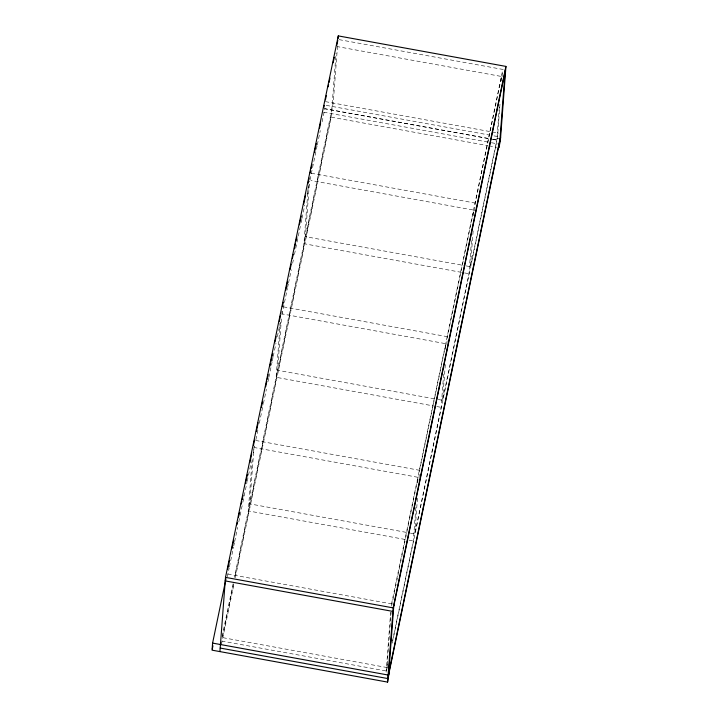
<?xml version="1.0" encoding="UTF-8"?>
<svg xmlns="http://www.w3.org/2000/svg" width="718" height="718" viewBox="0 0 718 718"><rect width="100%" height="100%" fill="white"/><g stroke="black" fill="none" stroke-linecap="round" stroke-linejoin="round"><path stroke-width="0.54" stroke-dasharray="3.59 2.69" d="M252.135 459.574L248.275 510.911L407.824 539.945M254.1 445.851L249.738 503.883L409.287 532.909M280.217 322.615L276.107 377.3L435.655 406.334M281.429 318.936L277.57 370.273L437.118 399.298M281.851 313.353L282.012 311.118M308.21 186.77L303.929 243.689L463.478 272.723M309.341 184.203L305.401 236.662L464.941 265.687M235.316 577.676L331.231 117.151L331.492 113.615L234.894 577.434M331.761 110.078L336.042 53.159M337.505 46.131L333.224 103.051L234.409 577.478M390.646 612.257L386.096 672.802L387.693 665.128M223.011 637.692L386.957 667.525L391.157 611.718M391.579 606.136L418.109 477.326L254.163 447.502M415.839 507.464L413.326 540.941L392.19 642.422M417.688 482.909L418.109 477.326M417.472 498.193L414.789 533.914L441.157 407.33L443.67 373.854M418.989 478.107L419.572 470.299L445.932 343.716L281.986 313.892M445.519 349.298L445.932 343.716M445.304 364.591L442.62 400.303L468.98 273.72L471.582 239.121M446.811 344.496L447.404 336.688L473.763 210.105L310.921 180.478M473.341 215.687L473.763 210.105M473.135 230.981L470.443 266.692L496.811 140.109L499.414 105.51M474.643 210.886L475.226 203.077L501.595 76.494L337.648 46.67M501.254 80.963L501.595 76.494M392.27 643.175L497.412 138.359L500.141 102.037M502.044 76.718L502.456 71.217L391.148 605.66M227.355 576.725L229.177 567.956M229.41 566.861L233.521 547.134M233.745 546.03L234.427 542.745M234.66 541.65L237.622 527.398M238.771 521.923L239.911 516.439M240.135 515.345L242.648 503.282M242.872 502.187L246.983 482.46M247.216 481.365L251.094 462.733M253.149 452.87L254.522 446.291M255.886 439.712L257.941 429.849M259.315 423.27L263.192 404.638M263.425 403.543L266.387 389.291M267.993 381.617L268.676 378.332M268.9 377.237L271.189 366.27M271.413 365.175L272.095 361.89M272.328 360.795L273.011 357.501M273.244 356.406L275.981 343.258M277.345 336.679L280.316 322.427M281.914 314.753L287.397 288.448M287.622 287.353L288.304 284.068M288.537 282.973L291.275 269.815M292.648 263.237L293.33 259.952M294.47 254.468L300.86 223.783M301.093 222.688L301.775 219.394M302.009 218.299L304.746 205.142M307.026 194.183L309.763 181.035M309.996 179.94L316.162 150.34M316.387 149.245L317.069 145.96M317.302 144.857L320.273 130.613M322.095 121.845L324.832 108.687L491.588 139.032M222.14 636.399L233.278 582.935M222.562 636.642L233.521 584.012M221.377 644.558L233.942 584.255M386.957 667.525L387.639 664.249M339.111 39.634L503.471 69.538M325.371 101.624L498.687 133.153M326.196 105.358L489.658 135.092M494.047 135.89L499.531 136.887M497.412 138.359L499.154 138.682M492.683 139.229L498.166 140.225M323.899 108.651L491.309 139.112M492.404 139.31L496.811 140.109M323.639 112.188L490.34 142.514M491.444 142.72L499.163 144.121M331.231 117.151L487.863 145.646M488.967 145.853L496.694 147.253M311.28 173.244L475.226 203.077M466.045 265.893L472.193 267.006M464.582 272.921L468.98 273.72M283.448 306.855L447.404 336.688M438.213 399.504L444.361 400.617M436.75 406.532L442.898 407.653M255.626 440.466L419.572 470.299M410.391 533.115L416.539 534.228M408.919 540.142L415.067 541.264M227.794 574.077L391.741 603.91M221.647 641.03L387.11 671.133"/><path stroke-width="1.08" d="M225.847 579.444L212.591 643.095L212.061 650.167L387.585 682.1L389.318 671.536M219.914 651.594L225.497 577.371L338.277 35.9L505.939 66.406L500.365 140.629L498.902 147.657L499.163 144.121M338.079 38.548L338.277 35.9M387.585 682.1L393.168 607.886L505.939 66.406M388.582 675.046L393.895 604.368M499.899 140.602L505.212 69.924M225.856 577.891L225.228 580.907L392.899 611.413M227.606 569.509L229.419 560.785M231.923 548.776L233.745 540.053M236.922 524.777L237.38 522.587M238.511 517.139L239.426 512.769M241.239 504.045L241.697 501.855M242.154 499.674L243.061 495.312M245.556 483.304L247.378 474.58M249.882 462.571L251.695 453.848M253.481 445.286L254.522 440.269M256.344 431.536L258.157 422.803M261.343 407.528L262.483 402.071M265.66 386.796L266.8 381.339M267.249 379.158L268.164 374.796M269.977 366.063L270.435 363.882M270.883 361.701L272.481 354.064M274.976 342.055L276.116 336.607M279.293 321.323L280.433 315.866M282.353 306.658L283.26 302.287M285.764 290.287L287.577 281.555M290.081 269.555L291.212 264.098M292.352 258.642L293.258 254.28M294.398 248.823L295.538 243.366M295.987 241.185L296.902 236.823M299.397 224.815L301.219 216.082M303.714 204.083L305.536 195.35M308.031 183.35L308.489 181.169M308.713 180.074L309.135 178.064M310.185 173.047L310.634 170.866M311.091 168.676L311.998 164.314M314.502 152.315L316.315 143.582M319.501 128.307L320.632 122.85M323.818 107.574L324.276 105.393M325.407 99.937L326.313 95.566M328.135 86.842L328.593 84.661M329.041 82.48L329.957 78.109M333.134 62.834L334.274 57.377M336.751 45.458L337.801 40.441M212.286 649.072L212.968 645.778M220.444 644.522L220.866 642.52M393.76 606.136L505.077 71.692M388.716 673.287L500.033 138.843M500.625 137.093L387.846 678.564L220.184 648.058M225.497 577.371L393.168 607.886M212.591 643.095L388.115 675.028"/></g></svg>
